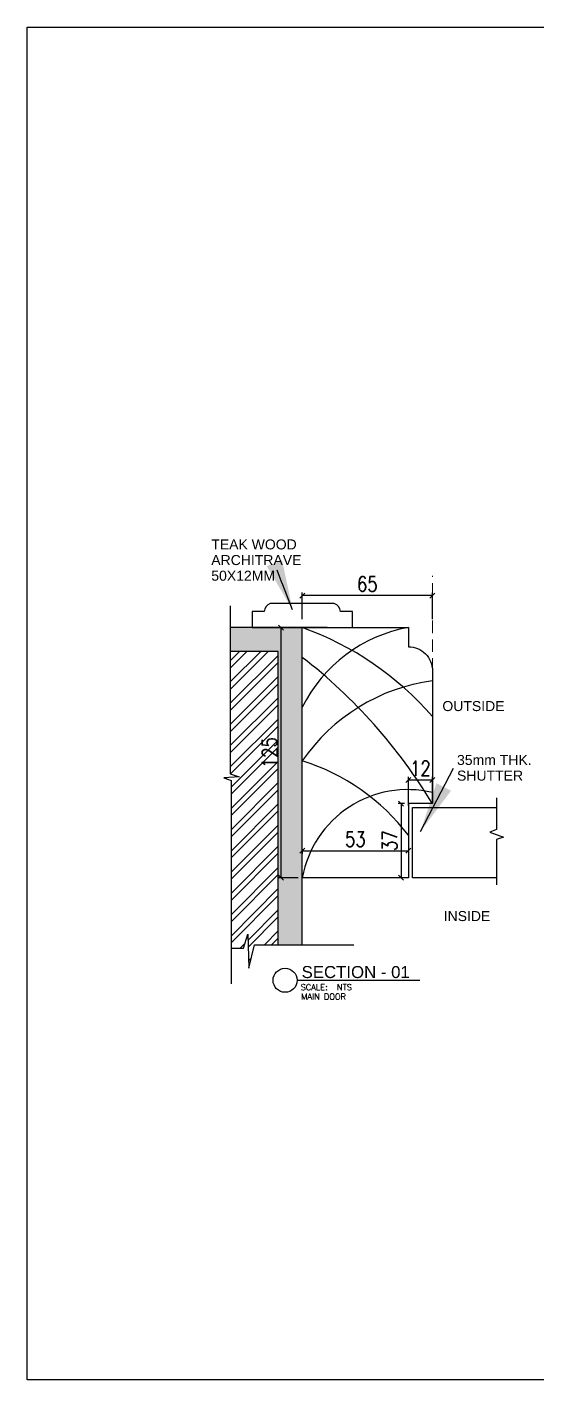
# Model space of a CAD drawing. Extents: x -32840 to 422982, y 280745 to 888746.
# Drawn here: x 346210 to 346465, y 413491 to 414167 of the extents above; entities that cross this region are included whole.
import ezdxf
from ezdxf.enums import TextEntityAlignment as Align

# ---------------------------------------------------------------- set-up
doc = ezdxf.new("R2010")
doc.units = 0
doc.header["$LTSCALE"] = 1000
doc.header["$PDMODE"] = 3
for name, pattern in [('Aligning Line', [6.35, 3.175, -3.175]), ('CONTINOUS', [0]), ('HIDDEN', [0.375, 0.25, -0.125]), ('HIDDEN2', [0.1875, 0.125, -0.0625])]:
    doc.linetypes.add(name, pattern=pattern)
doc.layers.get('Defpoints').update_dxf_attribs({"linetype": 'HIDDEN'})
for name, color, linetype in [('A-Dim det', 3, 'Continuous'), ('A-HATCH', 8, 'Continuous'), ('A-RD', 6, 'Continuous'), ('A-SEC-DET-ID', 2, 'Continuous'), ('A-WALL', 7, 'CONTINOUS'), ('HATCH', 8, 'Continuous')]:
    doc.layers.add(name, color=color, linetype=linetype)
doc.layers.add('G-ANNO-NPLT', color=5, linetype='Aligning Line', lineweight=9)
doc.styles.add('Arial', font='arial.ttf')
doc.styles.add('ROMANS', font='romans.shx', dxfattribs={"width": 0.8})
doc.styles.get("Standard").update_dxf_attribs({"font": 'arial.ttf'})
doc.dimstyles.new('A-Det', dxfattribs={"dimscale": 25, "dimtxt": 2.5, "dimasz": 1, "dimexe": 1, "dimexo": 1, "dimgap": 1, "dimtad": 1, "dimdec": 0, "dimlfac": -0.01, "dimzin": 3, "dimdsep": 46, "dimtxsty": 'ROMANS', "dimblk": 'ARCHTICK', "dimcen": 1, "dimclrd": 256, "dimclre": 256, "dimclrt": 6, "dimadec": 0, "dimazin": 0, "dimtfac": 1, "dimtdec": 0, "dimtix": 1, "dimtmove": 1, "dimatfit": 3, "dimfxl": 1, "dimfrac": 2, "dimtolj": 1, "dimtzin": 3, "dimarcsym": 0})
doc.dimstyles.new('A-Det1', dxfattribs={"dimscale": 0.05, "dimtxt": 150, "dimasz": 50, "dimexe": 30, "dimexo": 40, "dimgap": 40, "dimtad": 1, "dimdec": 0, "dimlfac": -0.01, "dimzin": 3, "dimdsep": 46, "dimtxsty": 'ROMANS', "dimblk": 'OBLIQUE', "dimcen": 50, "dimclrd": 256, "dimclre": 8, "dimclrt": 6, "dimadec": 0, "dimazin": 0, "dimtfac": 1, "dimtdec": 0, "dimtix": 1, "dimtmove": 1, "dimatfit": 3, "dimldrblk": 'OBLIQUE', "dimfxl": 1, "dimfrac": 2, "dimtolj": 1, "dimtzin": 3, "dimarcsym": 0})

# ---------------------------------------------------------------- blocks, each defined once
blk = doc.blocks.new('_Oblique')
at = {"color": 0, "linetype": 'ByBlock', "lineweight": -2}
blk.add_line((-0.5, -0.5), (0.5, 0.5), dxfattribs=at)
at = {"color": 0, "linetype": 'ByBlock'}
blk.add_line((-0.5, -0.5), (0.5, 0.5), dxfattribs=at)
blk = doc.blocks.new('*D236')
at = {"layer": 'A-Dim det', "color": 8, "lineweight": -2, "transparency": 16777216}
for p, q in [((346400.52, 413778.36), (346400.52, 413792.72)), ((346412.52, 413781.36), (346412.52, 413792.72))]:
    blk.add_line(p, q, dxfattribs=at)
at = {"layer": 'A-Dim det', "lineweight": -2, "transparency": 16777216}
blk.add_line((346400.52, 413791.22), (346412.52, 413791.22), dxfattribs=at)
at = {"layer": 'Defpoints', "color": 0, "transparency": 16777216}
for p in [(346412.52, 413791.22), (346400.52, 413776.36), (346412.52, 413779.36)]:
    blk.add_point(p, dxfattribs=at)
at = {"layer": 'A-Dim det', "lineweight": -2, "transparency": 16777216, "xscale": 2.5, "yscale": 2.5, "zscale": 2.5, "rotation": 180}
blk.add_blockref('_Oblique', (346400.52, 413791.22), dxfattribs=at)
at = {"layer": 'A-Dim det', "lineweight": -2, "transparency": 16777216, "xscale": 2.5, "yscale": 2.5, "zscale": 2.5}
blk.add_blockref('_Oblique', (346412.52, 413791.22), dxfattribs=at)
at = {"layer": 'A-Dim det', "color": 6, "lineweight": -2, "transparency": 16777216, "insert": (346406.52, 413796.97), "char_height": 7.5, "attachment_point": 5, "style": 'ROMANS'}
blk.add_mtext('\\A1;12', dxfattribs=at)
blk = doc.blocks.new('*D237')
at = {"layer": 'A-Dim det', "color": 8, "lineweight": -2, "transparency": 16777216}
for p, q in [((346347.52, 413756.67), (346347.52, 413754.34)), ((346400.52, 413756.67), (346400.52, 413754.34))]:
    blk.add_line(p, q, dxfattribs=at)
at = {"layer": 'A-Dim det', "lineweight": -2, "transparency": 16777216}
blk.add_line((346347.52, 413755.84), (346400.52, 413755.84), dxfattribs=at)
at = {"layer": 'Defpoints', "color": 0, "transparency": 16777216}
for p in [(346347.52, 413758.67), (346400.52, 413758.67), (346400.52, 413755.84)]:
    blk.add_point(p, dxfattribs=at)
at = {"layer": 'A-Dim det', "lineweight": -2, "transparency": 16777216, "xscale": 2.5, "yscale": 2.5, "zscale": 2.5, "rotation": 180}
blk.add_blockref('_Oblique', (346347.52, 413755.84), dxfattribs=at)
at = {"layer": 'A-Dim det', "lineweight": -2, "transparency": 16777216, "xscale": 2.5, "yscale": 2.5, "zscale": 2.5}
blk.add_blockref('_Oblique', (346400.52, 413755.84), dxfattribs=at)
at = {"layer": 'A-Dim det', "color": 6, "lineweight": -2, "transparency": 16777216, "insert": (346374.02, 413761.59), "char_height": 7.5, "attachment_point": 5, "style": 'ROMANS'}
blk.add_mtext('\\A1;53', dxfattribs=at)
blk = doc.blocks.new('*D238')
at = {"layer": 'A-Dim det', "color": 8, "lineweight": -2, "transparency": 16777216}
for p, q in [((346398.52, 413779.36), (346395.39, 413779.36)), ((346398.52, 413742.36), (346395.39, 413742.36))]:
    blk.add_line(p, q, dxfattribs=at)
at = {"layer": 'A-Dim det', "lineweight": -2, "transparency": 16777216}
blk.add_line((346396.89, 413779.36), (346396.89, 413742.36), dxfattribs=at)
at = {"layer": 'Defpoints', "color": 0, "transparency": 16777216}
for p in [(346400.52, 413779.36), (346396.89, 413742.36), (346400.52, 413742.36)]:
    blk.add_point(p, dxfattribs=at)
at = {"layer": 'A-Dim det', "lineweight": -2, "transparency": 16777216, "xscale": 2.5, "yscale": 2.5, "zscale": 2.5}
for p, rotation in [((346396.89, 413779.36), 90), ((346396.89, 413742.36), 270)]:
    blk.add_blockref('_Oblique', p, dxfattribs=dict(at, rotation=rotation))
at = {"layer": 'A-Dim det', "color": 6, "lineweight": -2, "transparency": 16777216, "insert": (346391.14, 413760.86), "char_height": 7.5, "attachment_point": 5, "rotation": 90, "style": 'ROMANS'}
blk.add_mtext('\\A1;37', dxfattribs=at)
blk = doc.blocks.new('*D239')
at = {"layer": 'A-Dim det', "color": 8, "lineweight": -2, "transparency": 16777216}
for p, q in [((346345.52, 413867.36), (346335.41, 413867.36)), ((346345.52, 413742.36), (346335.41, 413742.36))]:
    blk.add_line(p, q, dxfattribs=at)
at = {"layer": 'A-Dim det', "lineweight": -2, "transparency": 16777216}
blk.add_line((346336.91, 413742.36), (346336.91, 413867.36), dxfattribs=at)
at = {"layer": 'Defpoints', "color": 0, "transparency": 16777216}
for p in [(346336.91, 413867.36), (346347.52, 413867.36), (346347.52, 413742.36)]:
    blk.add_point(p, dxfattribs=at)
at = {"layer": 'A-Dim det', "lineweight": -2, "transparency": 16777216, "xscale": 2.5, "yscale": 2.5, "zscale": 2.5}
for p, rotation in [((346336.91, 413867.36), 90), ((346336.91, 413742.36), 270)]:
    blk.add_blockref('_Oblique', p, dxfattribs=dict(at, rotation=rotation))
at = {"layer": 'A-Dim det', "color": 6, "lineweight": -2, "transparency": 16777216, "insert": (346331.16, 413804.86), "char_height": 7.5, "attachment_point": 5, "rotation": 90, "style": 'ROMANS'}
blk.add_mtext('\\A1;125', dxfattribs=at)
blk = doc.blocks.new('*D244')
at = {"layer": 'A-Dim det', "color": 8, "lineweight": -2, "transparency": 16777216}
for p, q in [((346347.52, 413871.54), (346347.52, 413884.83)), ((346412.52, 413871.54), (346412.52, 413884.83))]:
    blk.add_line(p, q, dxfattribs=at)
at = {"layer": 'A-Dim det', "lineweight": -2, "transparency": 16777216}
blk.add_line((346412.52, 413883.33), (346347.52, 413883.33), dxfattribs=at)
at = {"layer": 'Defpoints', "color": 0, "transparency": 16777216}
for p in [(346347.52, 413883.33), (346347.52, 413869.54), (346412.52, 413869.54)]:
    blk.add_point(p, dxfattribs=at)
at = {"layer": 'A-Dim det', "lineweight": -2, "transparency": 16777216, "xscale": 2.5, "yscale": 2.5, "zscale": 2.5, "rotation": 180}
blk.add_blockref('_Oblique', (346347.52, 413883.33), dxfattribs=at)
at = {"layer": 'A-Dim det', "lineweight": -2, "transparency": 16777216, "xscale": 2.5, "yscale": 2.5, "zscale": 2.5}
blk.add_blockref('_Oblique', (346412.52, 413883.33), dxfattribs=at)
at = {"layer": 'A-Dim det', "color": 6, "lineweight": -2, "transparency": 16777216, "insert": (346380.02, 413889.08), "char_height": 7.5, "attachment_point": 5, "style": 'ROMANS'}
blk.add_mtext('\\A1;65', dxfattribs=at)
blk = doc.blocks.new('TAG-LABEL')
at = {"linetype": 'Continuous'}
blk.add_line((-65.32, 0), (-24.49, 0), dxfattribs=at)
blk.add_circle((-69.32, 0), 4, dxfattribs=at)
at = {"color": 6, "style": 'ROMANS'}
blk.add_text('SCALE:', height=2, dxfattribs=at).set_placement((-64.13, -3.31))
at = {"color": 6}
for tag, p, height, style in [('LABELNAME', (-63.82, 0.75), 4, 'Arial'), ('DES.LINE.01', (-63.94, -6.44), 2, 'ROMANS'), ('SCALE', (-52.05, -3.31), 2, 'ROMANS'), ('DES.LINE.02', (-63.94, -9.56), 2, 'ROMANS')]:
    blk.add_attdef(tag, p, '', height=height, dxfattribs=dict(at, style=style))
at = {"color": 6, "style": 'Arial'}
blk.add_attdef('88', text='', height=4, dxfattribs=at).set_placement((-69.32, 0), align=Align.MIDDLE_CENTER)
blk = doc.blocks.new('_ArchTick')
at = {"color": 0, "linetype": 'ByBlock', "const_width": 0.15}
blk.add_lwpolyline([(-0.5, -0.5), (0.5, 0.5)], dxfattribs=at)

msp = doc.modelspace()

# ---------------------------------------------------------------- hatches: boundary and pattern name
at = {"layer": 'A-HATCH'}
h = msp.add_hatch(dxfattribs=at)
h.set_pattern_fill('AR-SAND', color=256, scale=2)
h.set_pattern_definition([(37.5, (-50726224.8156, 15032792.9734), (-0.12598671622, 3.85364753803), [0, -3.04, 0, -3.4, 0, -3.25]), (7.5, (-50726224.8156, 15032792.9734), (3.53955341054, 5.64429213046), [0, -1.64, 0, -2.74, 0, -1.05]), (327.5, (-50726227.2756, 15032792.9734), (6.2282837235, 0.01131810707), [0, -1, 0, -3.6, 0, -4.7]), (317.5, (-50726227.2756, 15032792.9734), (6.01225320914, 1.75535112987), [0, -0.5, 0, -2.36, 0, -2.7])])
h.paths.add_polyline_path([(346347.52, 413867.36), (346322.52, 413867.36), (346311.56, 413867.36), (346311.56, 413855.36), (346335.52, 413855.36), (346335.52, 413708.84), (346347.52, 413708.84), (346347.52, 413854.86)])
h = msp.add_hatch(dxfattribs=at)
h.set_pattern_fill('ANSI32', color=256, scale=20)
h.set_pattern_definition([(45, (-50726224.8156, 15032792.9734), (-5.3033008589, 5.3033008589), []), (45, (-50726221.28, 15032792.9734), (-5.3033008589, 5.3033008589), [])])
h.paths.add_polyline_path([(346335.52, 413855.36), (346311.56, 413855.36), (346311.56, 413794.24), (346315.99, 413792.83), (346308.36, 413792.28), (346312, 413790.94), (346312, 413707.12), (346318.09, 413707.12), (346320.29, 413714.11), (346320.77, 413697.18), (346323.64, 413708.84), (346335.52, 413708.84)])
h.paths.add_polyline_path([(346336.78, 413796.61), (346336.78, 413813.11), (346325.53, 413813.11), (346325.53, 413796.61)], flags=9)

# ---------------------------------------------------------------- linework, layer by layer
at = {"layer": 'A-WALL'}
for p, q in [((346360.02, 413867.36), (346311.56, 413867.36)), ((346347.52, 413867.36), (346311.56, 413867.36)), ((346335.52, 413855.36), (346311.56, 413855.36)), ((346335.52, 413708.84), (346335.52, 413855.36)), ((346347.52, 413708.84), (346347.52, 413854.86)), ((346347.52, 413708.84), (346347.52, 413854.86))]:
    msp.add_line(p, q, dxfattribs=at)
for points in [[(346331.52, 413879.36, 0.306903), (346328.52, 413875.36), (346322.52, 413875.36), (346322.52, 413867.36), (346372.52, 413867.36), (346372.52, 413875.36), (346366.52, 413875.36, 0.306903), (346363.52, 413879.36)], [(346400.52, 413742.36), (346347.52, 413742.36), (346347.52, 413867.36), (346400.52, 413867.36), (346400.52, 413857.77, -0.414214), (346412.52, 413845.77), (346412.52, 413779.36), (346400.52, 413779.36)]]:
    msp.add_lwpolyline(points, format="xyb", close=True, dxfattribs=at)
msp.add_lwpolyline([(346444.55, 413742.36), (346402.52, 413742.36), (346402.52, 413777.36), (346444.55, 413777.36)], dxfattribs=at)
at = {"layer": 'G-ANNO-NPLT', "linetype": 'HIDDEN2', "ltscale": 0.05}
msp.add_line((346412.52, 413827.05), (346412.52, 413893.16), dxfattribs=at)
at = {"layer": 'HATCH'}
for p, q in [((346444.55, 413782.18), (346444.55, 413766.37)), ((346444.55, 413766.37), (346441.11, 413765.12)), ((346441.11, 413765.12), (346447.98, 413762.62)), ((346447.98, 413762.62), (346444.55, 413761.37)), ((346444.55, 413761.37), (346444.55, 413738.78))]:
    msp.add_line(p, q, dxfattribs=at)
for points in [[(346311.56, 413878.13), (346311.56, 413794.24), (346315.99, 413792.83), (346308.36, 413792.28), (346312, 413790.94), (346312, 413689.33)], [(346312, 413707.12), (346318.09, 413707.12), (346320.29, 413714.11), (346320.77, 413697.18), (346323.64, 413708.84), (346373.21, 413708.84)]]:
    msp.add_lwpolyline(points, dxfattribs=at)
for centre, radius, start, end in [((346413.48, 413794.97), 73.54, 100.14961, 153.74958), ((346294.67, 413720.4), 156.18, 41.00794, 70.21927), ((346182.33, 413640.07), 269.06, 31.17958, 52.12334), ((346425.09, 413747.56), 94.04, 97.68477, 145.57719), ((346315.32, 413698.37), 107.3, 37.43728, 72.53744), ((346400.21, 413732.8), 53.56, 76.71693, 169.71097)]:
    msp.add_arc(centre, radius, start, end, dxfattribs=at)

# ---------------------------------------------------------------- block references
at = {"layer": 'A-SEC-DET-ID'}
ref = msp.add_blockref('TAG-LABEL', (346442.91, 413691.09), dxfattribs=dict(at, xscale=1.5, yscale=1.5, zscale=1.5))
ref.add_attrib('LABELNAME', 'SECTION - 01', (346347.18, 413692.21), dxfattribs={"layer": '0', "color": 6, "height": 6, "style": 'Arial'})
ref.add_attrib('SCALE', 'NTS', (346364.83, 413686.13), dxfattribs={"layer": '0', "color": 6, "height": 3, "style": 'ROMANS'})
ref.add_attrib('DES.LINE.01', 'MAIN DOOR', (346346.99, 413681.43), dxfattribs={"layer": '0', "color": 6, "height": 3, "style": 'ROMANS'})

# ---------------------------------------------------------------- texts
at = {"layer": 'A-RD', "char_height": 5, "attachment_point": 1, "line_spacing_factor": 0.938532, "bg_fill": 3, "box_fill_scale": 1.25, "bg_fill_color": 0, "bg_fill_transparency": 0}
for s, insert, width in [('{\\fArial|b0|i0|c0|p34;TEAK WOOD\\PARCHITRAVE 50X12MM}', (346302.07, 413911.39), 52.62), ('\\fArial|b0|i0|c0|p34|;OUTSIDE', (346417.48, 413830.61), 36.3), ('{\\fArial|b0|i0|c0|p34;35mm THK.\\PSHUTTER}', (346424.79, 413803.69), 38.1792), ('\\fArial|b0|i0|c0|p34|;INSIDE', (346418.14, 413725.68), 27.24)]:
    msp.add_mtext(s, dxfattribs=dict(at, insert=insert, width=width))

# ---------------------------------------------------------------- dimensions: what is measured, and where the dimension line sits
at = {"layer": 'A-Dim det', "lineweight": -2}
for base, p1, p2, picture, middle in [((346336.91, 413867.36), (346347.52, 413742.36), (346347.52, 413867.36), '*D239', (346331.16, 413804.86)), ((346396.89, 413742.36), (346400.52, 413779.36), (346400.52, 413742.36), '*D238', (346391.14, 413760.86))]:
    dim = msp.add_linear_dim(base=base, p1=p1, p2=p2, angle=90, dimstyle='A-Det1', dxfattribs=at)
    dim.commit()
    dim.dimension.update_dxf_attribs({"geometry": picture, "text_midpoint": middle})
dim = msp.add_linear_dim(base=(346412.52, 413791.22), p1=(346400.52, 413776.36), p2=(346412.52, 413779.36), dimstyle='A-Det1', dxfattribs=at)
dim.commit()
dim.dimension.update_dxf_attribs({"geometry": '*D236', "text_midpoint": (346406.52, 413791.22), "dimtype": 160})
dim = msp.add_linear_dim(base=(346400.52, 413755.84), p1=(346347.52, 413758.67), p2=(346400.52, 413758.67), dimstyle='A-Det1', dxfattribs=at)
dim.commit()
dim.dimension.update_dxf_attribs({"geometry": '*D237', "text_midpoint": (346374.02, 413761.59)})

# ---------------------------------------------------------------- next in the draw order: linework, layer by layer
msp.add_lwpolyline([(346210.08, 414167.4), (346966.16, 414167.4), (346966.16, 413491.39), (346210.08, 413491.39)], close=True)

# ---------------------------------------------------------------- next in the draw order: dimensions: what is measured, and where the dimension line sits
dim = msp.add_linear_dim(base=(346347.52, 413883.33), p1=(346412.52, 413869.54), p2=(346347.52, 413869.54), dimstyle='A-Det1', dxfattribs=at)
dim.commit()
dim.dimension.update_dxf_attribs({"geometry": '*D244', "text_midpoint": (346380.02, 413889.08)})

# ---------------------------------------------------------------- next in the draw order: leaders
at = {"layer": 'A-Dim det'}
for points in [[(346342.69, 413876.24), (346334.93, 413896.1)], [(346406.6, 413765.5), (346423.05, 413797.16)]]:
    msp.add_leader(points, dimstyle='A-Det', dxfattribs=at)

doc.saveas('drawing.dxf')
